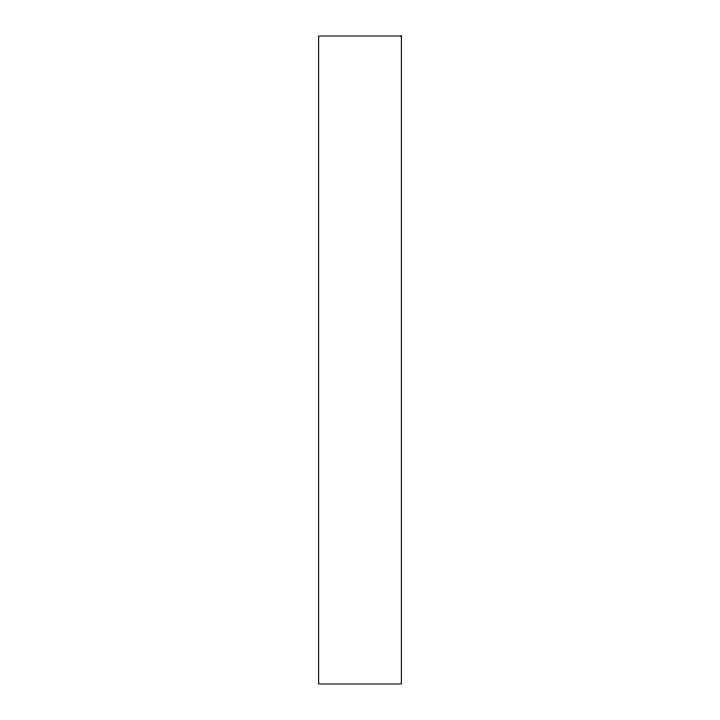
<?xml version="1.0" encoding="UTF-8"?>
<svg xmlns="http://www.w3.org/2000/svg" width="720" height="720" viewBox="0 0 720 720"><rect width="100%" height="100%" fill="white"/><g stroke="black" fill="none" stroke-linecap="round" stroke-linejoin="round"><path stroke-width="1.08" d="M401.355 36L318.645 36L318.645 684L401.355 684L401.355 36"/></g></svg>
